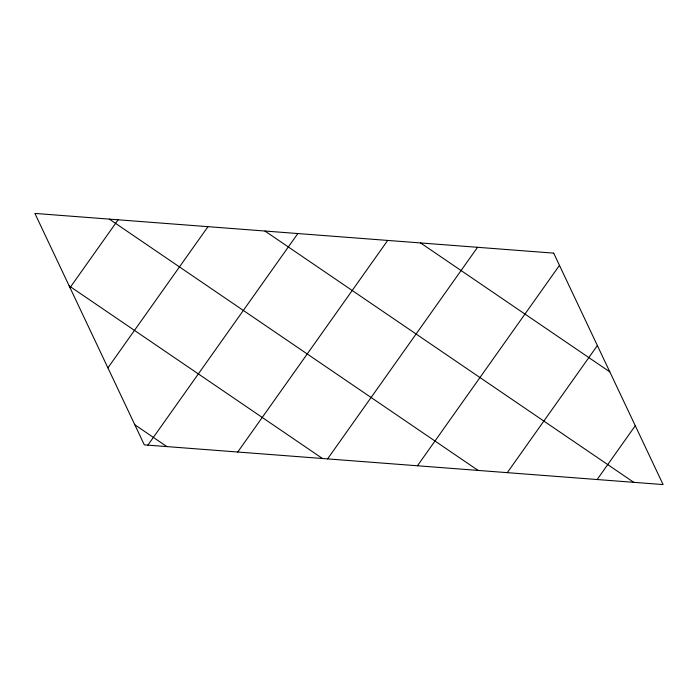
<?xml version="1.0" encoding="UTF-8"?>
<svg xmlns="http://www.w3.org/2000/svg" width="698" height="698" viewBox="0 0 698 698"><rect width="100%" height="100%" fill="white"/><g stroke="black" fill="none" stroke-linecap="round" stroke-linejoin="round"><path stroke-width="1.05" d="M70.009 287.689L118.128 219.791M107.92 367.863L207.987 226.676M147.871 445.141L297.837 233.551M237.73 452.016L387.695 240.426M327.58 458.891L477.545 247.301M417.439 465.775L559.464 265.38M507.289 472.651L597.375 345.554M597.148 479.526L635.276 425.728M420.58 242.948L609.825 371.886M264.943 231.029L633.758 482.327M109.316 219.12L478.13 470.417M69.163 285.892L322.493 458.507M134.819 424.759L166.857 446.589M553.68 253.13L34.9 213.422L144.32 444.87L663.1 484.578L553.68 253.13"/></g></svg>
